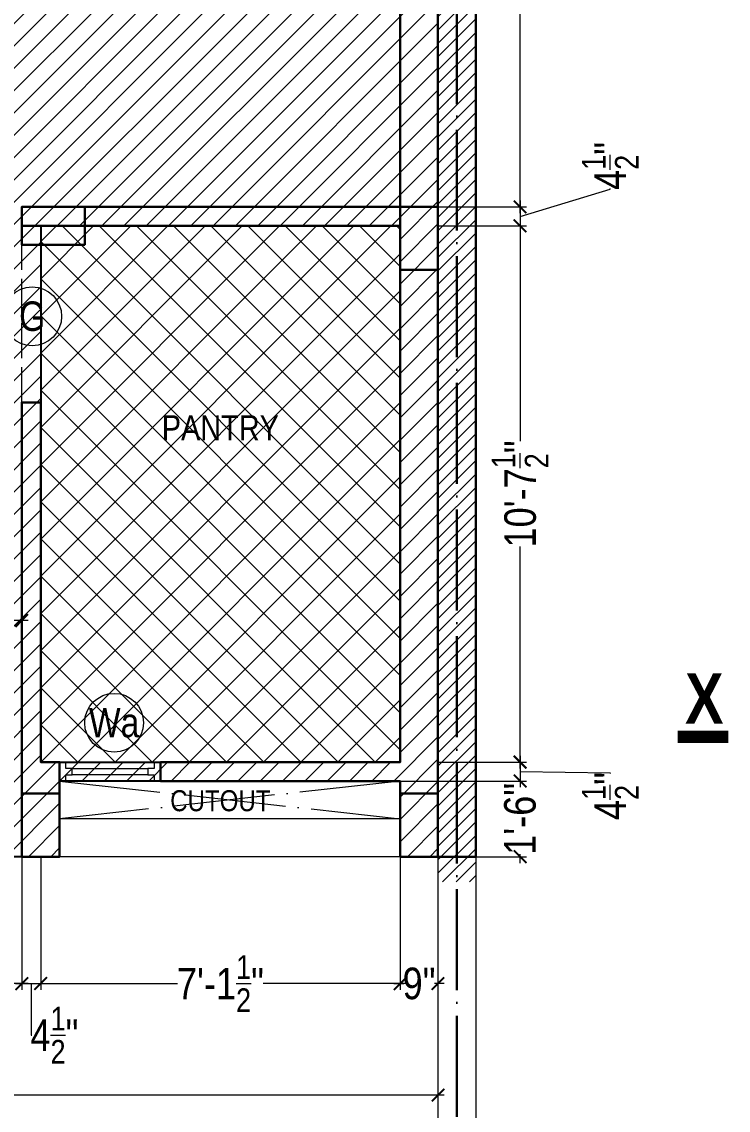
# Model space of a CAD drawing. Header units: millimetres. Extents: x 56222 to 154870, y -176352 to -121287.
# Drawn here: x 149369.6 to 149537.7, y -176092.2 to -175833.4 of the extents above; entities that cross this region are included whole.
import ezdxf

# ---------------------------------------------------------------- set-up
doc = ezdxf.new("R2010")
doc.units = ezdxf.units.MM
doc.header["$MEASUREMENT"] = 0
doc.header["$PDMODE"] = 35
doc.linetypes.add('ACAD_ISO02W100', pattern=[15, 12, -3])
doc.linetypes.add('ACAD_ISO04W100', pattern=[30, 24, -3, 0, -3])
doc.layers.get('Defpoints').update_dxf_attribs({"color": 220})
for name, color, linetype, lineweight in [('COLUMN', 1, 'Continuous', 30), ('FIRST FLOOR', 7, 'Continuous', 9), ('FIRST FLOOR ( DIM )', 250, 'Continuous', 9), ('FIRST FLOOR ( TEXT )', 7, 'Continuous', 9), ('FIRST FLOOR_( PLine )_', 251, 'Continuous', 30), ('GROUND FLOOR', 7, 'Continuous', 9), ('GROUND FLOOR  ( HATCH )', 251, 'Continuous', 9), ('GROUND FLOOR ( DW_RAIL )', 7, 'Continuous', 9), ('SECTION', 7, 'Continuous', 9), ('X_PLOT', 1, 'Continuous', 9), ('X~SLAB ( HATCH )', 251, 'Continuous', 9)]:
    doc.layers.add(name, color=color, linetype=linetype, lineweight=lineweight)
doc.layers.add('XX~SLAB ( PLINE )', color=251, linetype='Continuous', plot=False)
doc.styles.add("Cn_BT_0'-0", font='swissc.ttf')
doc.styles.add('Cn_BT_7', font='swissc.ttf', dxfattribs={"height": 7})
doc.styles.add('Cn_BT_7½', font='swissc.ttf', dxfattribs={"height": 7.5})
doc.styles.add('KATHA', font='swissc.ttf')
doc.dimstyles.new('Cn_BT_7½', dxfattribs={"dimtxt": 9, "dimasz": 3, "dimexe": 1.5, "dimexo": 0, "dimgap": 0.09, "dimtad": 0, "dimdec": 3, "dimzin": 3, "dimdsep": 46, "dimlunit": 4, "dimtxsty": 'Cn_BT_7½', "dimblk": 'ARCHTICK', "dimcen": 0.09, "dimdle": 1.5, "dimclrd": 251, "dimclre": 251, "dimclrt": 14, "dimadec": 0, "dimazin": 0, "dimtfac": 0.75, "dimtdec": 3, "dimtofl": 0, "dimtmove": 0, "dimatfit": 3, "dimfxl": 0, "dimtolj": 1, "dimtzin": 0, "dimlwd": 15, "dimlwe": 15, "dimarcsym": 0})

# ---------------------------------------------------------------- blocks, each defined once
blk = doc.blocks.new('_ArchTick')
at = {"color": 0, "linetype": 'ByBlock', "const_width": 0.15}
blk.add_lwpolyline([(-0.5, -0.5), (0.5, 0.5)], dxfattribs=at)
blk = doc.blocks.new('*D80')
at = {"layer": 'Defpoints', "color": 0, "transparency": 16777216}
for p in [(149468.643546152, -175881.9436803164), (149468.643546152, -176009.4436803164), (149488.1690364282, -176009.4436803164)]:
    blk.add_point(p, dxfattribs=at)
at = {"layer": 'FIRST FLOOR ( DIM )', "color": 251, "lineweight": 15, "transparency": 16777216}
for p, q in [((149488.1690364282, -175880.4436803164), (149488.1690364282, -175933.1604984982)), ((149468.643546152, -175881.9436803164), (149489.6690364282, -175881.9436803164)), ((149488.1690364282, -176010.9436803164), (149488.1690364282, -175958.2268621346)), ((149468.643546152, -176009.4436803164), (149489.6690364282, -176009.4436803164))]:
    blk.add_line(p, q, dxfattribs=at)
at = {"layer": 'FIRST FLOOR ( DIM )', "color": 251, "lineweight": 15, "transparency": 16777216, "xscale": 3, "yscale": 3, "zscale": 3}
for p, rotation in [((149488.1690364282, -175881.9436803164), 90), ((149488.1690364282, -176009.4436803164), 270)]:
    blk.add_blockref('_ArchTick', p, dxfattribs=dict(at, rotation=rotation))
at = {"layer": 'FIRST FLOOR ( DIM )', "color": 14, "transparency": 16777216, "insert": (149488.1690364282, -175945.6936803164), "char_height": 7.5, "attachment_point": 5, "rotation": 90, "style": 'Cn_BT_7½'}
blk.add_mtext('\\A1;10\'-7{\\H0.750000x;\\S1/2;}"', dxfattribs=at)
blk = doc.blocks.new('*D79')
at = {"layer": 'Defpoints', "color": 0, "transparency": 16777216}
for p in [(149468.6435461521, -175725.9436803164), (149468.643546152, -175877.4436803164), (149488.1690364282, -175877.4436803164)]:
    blk.add_point(p, dxfattribs=at)
at = {"layer": 'FIRST FLOOR ( DIM )', "color": 251, "lineweight": 15, "transparency": 16777216}
for p, q in [((149468.6435461521, -175725.9436803164), (149489.6690364282, -175725.9436803164)), ((149488.1690364282, -175724.4436803164), (149488.1690364282, -175789.1604984982)), ((149488.1690364282, -175878.9436803164), (149488.1690364282, -175814.2268621346)), ((149468.643546152, -175877.4436803164), (149489.6690364282, -175877.4436803164))]:
    blk.add_line(p, q, dxfattribs=at)
at = {"layer": 'FIRST FLOOR ( DIM )', "color": 251, "lineweight": 15, "transparency": 16777216, "xscale": 3, "yscale": 3, "zscale": 3}
for p, rotation in [((149488.1690364282, -175725.9436803164), 90), ((149488.1690364282, -175877.4436803164), 270)]:
    blk.add_blockref('_ArchTick', p, dxfattribs=dict(at, rotation=rotation))
at = {"layer": 'FIRST FLOOR ( DIM )', "color": 14, "transparency": 16777216, "insert": (149488.1690364282, -175801.6936803164), "char_height": 7.5, "attachment_point": 5, "rotation": 90, "style": 'Cn_BT_7½'}
blk.add_mtext('\\A1;12\'-7{\\H0.750000x;\\S1/2;}"', dxfattribs=at)
blk = doc.blocks.new('*D77')
at = {"layer": 'Defpoints', "color": 0, "transparency": 16777216}
for p in [(149369.643546152, -175975.7981006133), (149327.643546152, -175980.1542264929), (149369.643546152, -175980.1542264929)]:
    blk.add_point(p, dxfattribs=at)
at = {"layer": 'FIRST FLOOR ( DIM )', "color": 251, "lineweight": 15, "transparency": 16777216}
for p, q in [((149327.643546152, -175980.1542264929), (149327.643546152, -175974.2981006133)), ((149369.643546152, -175980.1542264929), (149369.643546152, -175974.2981006133)), ((149326.143546152, -175975.7981006133), (149340.0916955027, -175975.7981006133)), ((149371.143546152, -175975.7981006133), (149357.1953968014, -175975.7981006133))]:
    blk.add_line(p, q, dxfattribs=at)
at = {"layer": 'FIRST FLOOR ( DIM )', "color": 251, "lineweight": 15, "transparency": 16777216, "xscale": 3, "yscale": 3, "zscale": 3, "rotation": 180}
blk.add_blockref('_ArchTick', (149327.643546152, -175975.7981006133), dxfattribs=at)
at = {"layer": 'FIRST FLOOR ( DIM )', "color": 251, "lineweight": 15, "transparency": 16777216, "xscale": 3, "yscale": 3, "zscale": 3}
blk.add_blockref('_ArchTick', (149369.643546152, -175975.7981006133), dxfattribs=at)
at = {"layer": 'FIRST FLOOR ( DIM )', "color": 14, "transparency": 16777216, "insert": (149348.643546152, -175975.7981006133), "char_height": 7.5, "attachment_point": 5, "style": 'Cn_BT_7½'}
blk.add_mtext('\\A1;3\'-6"', dxfattribs=at)
blk = doc.blocks.new('*D73')
at = {"layer": 'Defpoints', "color": 0, "transparency": 16777216}
for p in [(149369.643546152, -176031.9436803164), (149374.143546152, -176031.9436803164), (149374.143546152, -176062.1161390302)]:
    blk.add_point(p, dxfattribs=at)
at = {"layer": 'FIRST FLOOR ( DIM )', "color": 251, "lineweight": 15, "transparency": 16777216}
for p, q in [((149369.643546152, -176031.9436803164), (149369.643546152, -176063.6161390302)), ((149374.143546152, -176031.9436803164), (149374.143546152, -176063.6161390302)), ((149368.143546152, -176062.1161390302), (149375.643546152, -176062.1161390302)), ((149371.893546152, -176062.1161390302), (149371.8635526845, -176074.3758707309)), ((149371.8635526845, -176074.3758707309), (149372.0435526845, -176074.3758707309))]:
    blk.add_line(p, q, dxfattribs=at)
at = {"layer": 'FIRST FLOOR ( DIM )', "color": 251, "lineweight": 15, "transparency": 16777216, "xscale": 3, "yscale": 3, "zscale": 3, "rotation": 180}
blk.add_blockref('_ArchTick', (149369.643546152, -176062.1161390302), dxfattribs=at)
at = {"layer": 'FIRST FLOOR ( DIM )', "color": 251, "lineweight": 15, "transparency": 16777216, "xscale": 3, "yscale": 3, "zscale": 3}
blk.add_blockref('_ArchTick', (149374.143546152, -176062.1161390302), dxfattribs=at)
at = {"layer": 'FIRST FLOOR ( DIM )', "color": 14, "transparency": 16777216, "insert": (149377.4127734638, -176074.3758707309), "char_height": 7.5, "attachment_point": 5, "style": 'Cn_BT_7½'}
blk.add_mtext('\\A1;4{\\H0.750000x;\\S1/2;}"', dxfattribs=at)
blk = doc.blocks.new('*D72')
at = {"layer": 'Defpoints', "color": 0, "transparency": 16777216}
for p in [(149374.143546152, -176031.9436803164), (149459.643546152, -176031.9436803164), (149459.643546152, -176062.1161390302)]:
    blk.add_point(p, dxfattribs=at)
at = {"layer": 'FIRST FLOOR ( DIM )', "color": 251, "lineweight": 15, "transparency": 16777216}
for p, q in [((149374.143546152, -176031.9436803164), (149374.143546152, -176063.6161390302)), ((149459.643546152, -176031.9436803164), (149459.643546152, -176063.6161390302)), ((149372.643546152, -176062.1161390302), (149406.6931565416, -176062.1161390302)), ((149461.143546152, -176062.1161390302), (149427.0939357624, -176062.1161390302))]:
    blk.add_line(p, q, dxfattribs=at)
at = {"layer": 'FIRST FLOOR ( DIM )', "color": 251, "lineweight": 15, "transparency": 16777216, "xscale": 3, "yscale": 3, "zscale": 3, "rotation": 180}
blk.add_blockref('_ArchTick', (149374.143546152, -176062.1161390302), dxfattribs=at)
at = {"layer": 'FIRST FLOOR ( DIM )', "color": 251, "lineweight": 15, "transparency": 16777216, "xscale": 3, "yscale": 3, "zscale": 3}
blk.add_blockref('_ArchTick', (149459.643546152, -176062.1161390302), dxfattribs=at)
at = {"layer": 'FIRST FLOOR ( DIM )', "color": 14, "transparency": 16777216, "insert": (149416.893546152, -176062.1161390302), "char_height": 7.5, "attachment_point": 5, "style": 'Cn_BT_7½'}
blk.add_mtext('\\A1;7\'-1{\\H0.750000x;\\S1/2;}"', dxfattribs=at)
blk = doc.blocks.new('*D71')
at = {"layer": 'Defpoints', "color": 0, "transparency": 16777216}
for p in [(149459.643546152, -176031.9436803164), (149468.643546152, -176031.9436803164), (149468.643546152, -176062.1161390302)]:
    blk.add_point(p, dxfattribs=at)
at = {"layer": 'FIRST FLOOR ( DIM )', "color": 251, "lineweight": 15, "transparency": 16777216}
for p, q in [((149459.643546152, -176031.9436803164), (149459.643546152, -176063.6161390302)), ((149468.643546152, -176031.9436803164), (149468.643546152, -176063.6161390302)), ((149458.143546152, -176062.1161390302), (149460.4886110871, -176062.1161390302)), ((149470.143546152, -176062.1161390302), (149467.798481217, -176062.1161390302))]:
    blk.add_line(p, q, dxfattribs=at)
at = {"layer": 'FIRST FLOOR ( DIM )', "color": 251, "lineweight": 15, "transparency": 16777216, "xscale": 3, "yscale": 3, "zscale": 3, "rotation": 180}
blk.add_blockref('_ArchTick', (149459.643546152, -176062.1161390302), dxfattribs=at)
at = {"layer": 'FIRST FLOOR ( DIM )', "color": 251, "lineweight": 15, "transparency": 16777216, "xscale": 3, "yscale": 3, "zscale": 3}
blk.add_blockref('_ArchTick', (149468.643546152, -176062.1161390302), dxfattribs=at)
at = {"layer": 'FIRST FLOOR ( DIM )', "color": 14, "transparency": 16777216, "insert": (149464.143546152, -176062.1161390302), "char_height": 7.5, "attachment_point": 5, "style": 'Cn_BT_7½'}
blk.add_mtext('\\A1;9"', dxfattribs=at)
blk = doc.blocks.new('*D65')
at = {"layer": 'Defpoints', "color": 0, "transparency": 16777216}
for p in [(149231.643546152, -176031.9436803164), (149369.643546152, -176031.9436803166), (149369.643546152, -176062.1161390302)]:
    blk.add_point(p, dxfattribs=at)
at = {"layer": 'FIRST FLOOR ( DIM )', "color": 251, "lineweight": 15, "transparency": 16777216}
for p, q in [((149231.643546152, -176031.9436803164), (149231.643546152, -176063.6161390302)), ((149369.643546152, -176031.9436803166), (149369.643546152, -176063.6161390302)), ((149230.143546152, -176062.1161390302), (149289.7832539442, -176062.1161390302)), ((149371.143546152, -176062.1161390302), (149311.5038383598, -176062.1161390302))]:
    blk.add_line(p, q, dxfattribs=at)
at = {"layer": 'FIRST FLOOR ( DIM )', "color": 251, "lineweight": 15, "transparency": 16777216, "xscale": 3, "yscale": 3, "zscale": 3, "rotation": 180}
blk.add_blockref('_ArchTick', (149231.643546152, -176062.1161390302), dxfattribs=at)
at = {"layer": 'FIRST FLOOR ( DIM )', "color": 251, "lineweight": 15, "transparency": 16777216, "xscale": 3, "yscale": 3, "zscale": 3}
blk.add_blockref('_ArchTick', (149369.643546152, -176062.1161390302), dxfattribs=at)
at = {"layer": 'FIRST FLOOR ( DIM )', "color": 14, "transparency": 16777216, "insert": (149300.643546152, -176062.1161390302), "char_height": 7.5, "attachment_point": 5, "style": 'Cn_BT_7½'}
blk.add_mtext('\\A1;11\'-6"', dxfattribs=at)
blk = doc.blocks.new('*D48')
at = {"layer": 'Defpoints', "color": 0, "transparency": 16777216}
for p in [(149068.143546152, -176043.9436803166), (149468.6435325229, -176043.9436803166), (149468.6435325229, -176088.6002288882)]:
    blk.add_point(p, dxfattribs=at)
at = {"layer": 'FIRST FLOOR ( DIM )', "color": 251, "lineweight": 15, "transparency": 16777216}
for p, q in [((149068.143546152, -176043.9436803166), (149068.143546152, -176090.1002288882)), ((149468.6435325229, -176043.9436803166), (149468.6435325229, -176090.1002288882)), ((149066.643546152, -176088.6002288882), (149255.685032844, -176088.6002288882)), ((149470.1435325229, -176088.6002288882), (149281.102045831, -176088.6002288882))]:
    blk.add_line(p, q, dxfattribs=at)
at = {"layer": 'FIRST FLOOR ( DIM )', "color": 251, "lineweight": 15, "transparency": 16777216, "xscale": 3, "yscale": 3, "zscale": 3, "rotation": 180}
blk.add_blockref('_ArchTick', (149068.143546152, -176088.6002288882), dxfattribs=at)
at = {"layer": 'FIRST FLOOR ( DIM )', "color": 251, "lineweight": 15, "transparency": 16777216, "xscale": 3, "yscale": 3, "zscale": 3}
blk.add_blockref('_ArchTick', (149468.6435325229, -176088.6002288882), dxfattribs=at)
at = {"layer": 'FIRST FLOOR ( DIM )', "color": 14, "transparency": 16777216, "insert": (149268.3935393375, -176088.6002288882), "char_height": 7.5, "attachment_point": 5, "style": 'Cn_BT_7½'}
blk.add_mtext('\\A1;33\'-4{\\H0.750000x;\\S1/2;}"', dxfattribs=at)
blk = doc.blocks.new('*D46')
at = {"layer": 'Defpoints', "color": 0, "transparency": 16777216}
for p in [(149468.643546152, -175877.4436803164), (149477.6435351034, -175881.9436803164), (149488.1690364282, -175881.9436803164)]:
    blk.add_point(p, dxfattribs=at)
at = {"layer": 'FIRST FLOOR ( DIM )', "color": 251, "lineweight": 15, "transparency": 16777216}
for p, q in [((149488.1690364282, -175879.6936803164), (149509.6120721425, -175873.2607696021)), ((149509.6120721425, -175873.2607696021), (149509.6120721425, -175873.0807696021)), ((149488.1690364282, -175875.9436803164), (149488.1690364282, -175883.4436803164)), ((149468.643546152, -175877.4436803164), (149489.6690364282, -175877.4436803164)), ((149477.6435351034, -175881.9436803164), (149489.6690364282, -175881.9436803164))]:
    blk.add_line(p, q, dxfattribs=at)
at = {"layer": 'FIRST FLOOR ( DIM )', "color": 251, "lineweight": 15, "transparency": 16777216, "xscale": 3, "yscale": 3, "zscale": 3}
for p, rotation in [((149488.1690364282, -175877.4436803164), 90), ((149488.1690364282, -175881.9436803164), 270)]:
    blk.add_blockref('_ArchTick', p, dxfattribs=dict(at, rotation=rotation))
at = {"layer": 'FIRST FLOOR ( DIM )', "color": 14, "transparency": 16777216, "insert": (149509.6120721425, -175867.7115488228), "char_height": 7.5, "attachment_point": 5, "rotation": 90, "style": 'Cn_BT_7½'}
blk.add_mtext('\\A1;4{\\H0.750000x;\\S1/2;}"', dxfattribs=at)
blk = doc.blocks.new('*D45')
at = {"layer": 'Defpoints', "color": 0, "transparency": 16777216}
for p in [(149468.643546152, -176009.4436803164), (149459.643546152, -176013.9436803164), (149488.1690364282, -176013.9436803164)]:
    blk.add_point(p, dxfattribs=at)
at = {"layer": 'FIRST FLOOR ( DIM )', "color": 251, "lineweight": 15, "transparency": 16777216}
for p, q in [((149488.1690364282, -176007.9436803164), (149488.1690364282, -176015.4436803164)), ((149468.643546152, -176009.4436803164), (149489.6690364282, -176009.4436803164)), ((149488.1690364282, -176011.6936803164), (149509.6120721425, -176011.9628095888)), ((149509.6120721425, -176011.9628095888), (149509.6120721425, -176012.1428095888)), ((149459.643546152, -176013.9436803164), (149489.6690364282, -176013.9436803164))]:
    blk.add_line(p, q, dxfattribs=at)
at = {"layer": 'FIRST FLOOR ( DIM )', "color": 251, "lineweight": 15, "transparency": 16777216, "xscale": 3, "yscale": 3, "zscale": 3}
for p, rotation in [((149488.1690364282, -176009.4436803164), 90), ((149488.1690364282, -176013.9436803164), 270)]:
    blk.add_blockref('_ArchTick', p, dxfattribs=dict(at, rotation=rotation))
at = {"layer": 'FIRST FLOOR ( DIM )', "color": 14, "transparency": 16777216, "insert": (149509.6120721425, -176017.512030368), "char_height": 7.5, "attachment_point": 5, "rotation": 90, "style": 'Cn_BT_7½'}
blk.add_mtext('\\A1;4{\\H0.750000x;\\S1/2;}"', dxfattribs=at)
blk = doc.blocks.new('*D44')
at = {"layer": 'Defpoints', "color": 0, "transparency": 16777216}
for p in [(149459.643546152, -176013.9436803164), (149477.6435461521, -176031.943691365), (149488.1690364282, -176031.943691365)]:
    blk.add_point(p, dxfattribs=at)
at = {"layer": 'FIRST FLOOR ( DIM )', "color": 251, "lineweight": 15, "transparency": 16777216}
for p, q in [((149488.1690364282, -176012.4436803164), (149488.1690364282, -176014.5671598667)), ((149459.643546152, -176013.9436803164), (149489.6690364282, -176013.9436803164)), ((149477.6435461521, -176031.943691365), (149489.6690364282, -176031.943691365)), ((149488.1690364282, -176033.443691365), (149488.1690364282, -176031.3202118147))]:
    blk.add_line(p, q, dxfattribs=at)
at = {"layer": 'FIRST FLOOR ( DIM )', "color": 251, "lineweight": 15, "transparency": 16777216, "xscale": 3, "yscale": 3, "zscale": 3}
for p, rotation in [((149488.1690364282, -176013.9436803164), 90), ((149488.1690364282, -176031.943691365), 270)]:
    blk.add_blockref('_ArchTick', p, dxfattribs=dict(at, rotation=rotation))
at = {"layer": 'FIRST FLOOR ( DIM )', "color": 14, "transparency": 16777216, "insert": (149488.1690364282, -176022.9436858406), "char_height": 7.5, "attachment_point": 5, "rotation": 90, "style": 'Cn_BT_7½'}
blk.add_mtext('\\A1;1\'-6"', dxfattribs=at)

msp = doc.modelspace()

# ---------------------------------------------------------------- hatches: boundary and pattern name
at = {"layer": 'GROUND FLOOR  ( HATCH )'}
h = msp.add_hatch(dxfattribs=at)
h.set_pattern_fill('ANSI31', color=6, scale=18, style=0)
h.set_pattern_definition([(45, (32936.95759704552, -13418.76929442576), (-1.590990257669732, 1.590990257669732), [])])
h.paths.add_polyline_path([(149477.6435351034, -175694.4436803164), (149468.643546152, -175694.4436803164), (149468.643546152, -176037.943691365), (149477.6435351034, -176037.943691365)])
at = {"layer": 'X~SLAB ( HATCH )'}
h = msp.add_hatch(dxfattribs=at)
h.set_pattern_fill('ANSI31', color=256, scale=30, style=0)
h.set_pattern_definition([(45, (149063.6435461521, -176031.943691365), (-2.651650429449553, 2.651650429449553), [])])
h.paths.add_polyline_path([(149063.6435461521, -175721.4436803164), (149468.6435325229, -175721.4436803164), (149468.6435325229, -176031.943691365), (149459.643546152, -176031.943691365), (149459.643546152, -176013.9436803165), (149378.6435325229, -176013.9436803165), (149378.6435325229, -176031.9436803164), (149063.6435461521, -176031.9436803164)])
h.paths.add_polyline_path([(149231.643546152, -175926.9436913649), (149273.643546152, -175926.943691365), (149273.6435461521, -175980.9436913649), (149327.6435461521, -175980.943691365), (149327.643546152, -176022.9436913648), (149231.6435461521, -176022.9436913648)], flags=16)
h.paths.add_polyline_path([(149374.143546152, -176009.4436803164), (149459.643546152, -176009.4436803164), (149459.643546152, -175881.9436803164), (149374.143546152, -175881.9436803164)], flags=16)
h = msp.add_hatch(dxfattribs=at)
h.set_pattern_fill('ANSI37', color=6, scale=50, style=0)
h.set_pattern_definition([(45, (149374.143546152, -176009.4436803164), (-4.419417382415921, 4.419417382415922), []), (135, (149374.143546152, -176009.4436803164), (-4.419417382415922, -4.419417382415921), [])])
h.paths.add_polyline_path([(149374.143546152, -176009.4436803164), (149459.643546152, -176009.4436803164), (149459.643546152, -175881.9436803164), (149374.143546152, -175881.9436803164)])

# ---------------------------------------------------------------- linework, layer by layer
at = {"layer": 'COLUMN'}
for points in [[(149384.6435461521, -175877.4436803164), (149384.6435461521, -175886.4436803164), (149369.6435461521, -175886.4436803164), (149369.6435461521, -175877.4436803164)], [(149459.643546152, -175877.4436803164), (149468.643546152, -175877.4436803164), (149468.643546152, -175892.4436803164), (149459.643546152, -175892.4436803164)], [(149369.6435325229, -176016.943691365), (149378.6435325229, -176016.943691365), (149378.6435325229, -176031.943691365), (149369.6435325229, -176031.943691365)], [(149459.6435461521, -176016.9436803164), (149468.6435461521, -176016.9436803164), (149468.6435461521, -176031.9436803164), (149459.6435461521, -176031.9436803164)]]:
    msp.add_lwpolyline(points, close=True, dxfattribs=at)
at = {"layer": 'FIRST FLOOR'}
for p, q in [((149468.643546152, -175721.4436803164), (149468.6435461521, -176031.9436803164)), ((149459.643546152, -175725.9436803164), (149459.643546152, -175877.4436803164)), ((149369.6435461521, -175877.4436803164), (149369.6435461521, -175881.9436803164)), ((149369.6435461521, -175877.4436803164), (149459.643546152, -175877.4436803164)), ((149369.6435461521, -175881.9436803164), (149459.643546152, -175881.9436803164)), ((149459.643546152, -175881.9436803164), (149459.643546152, -176009.4436803164)), ((149369.643546152, -175923.9436803164), (149374.143546152, -175923.9436803164)), ((149374.143546152, -175923.9436803164), (149374.143546152, -176009.4436803164)), ((149374.143546152, -176009.4436803164), (149459.643546152, -176009.4436803164)), ((149378.6435325229, -176013.9436803162), (149378.6435325229, -176009.4436803162)), ((149378.6435325229, -176013.9436803165), (149378.6435325229, -176009.4436803162)), ((149402.6435325229, -176009.4436803164), (149402.6435325229, -176013.9436803164)), ((149378.6435325229, -176013.9436803164), (149459.643546152, -176013.9436803164)), ((149459.643546152, -176013.9436803164), (149459.643546152, -176031.9436803164)), ((149459.643546152, -176022.9436803164), (149378.6435461523, -176022.9436803164)), ((149468.643546152, -176031.9436803164), (149068.1435461521, -176031.9436803164))]:
    msp.add_line(p, q, dxfattribs=at)
at = {"layer": 'FIRST FLOOR', "linetype": 'ACAD_ISO02W100', "ltscale": 0.7}
msp.add_lwpolyline([(149374.143546152, -175923.9436803164), (149369.6435461521, -175923.9436803164), (149369.6435461521, -175886.4436803164), (149374.143546152, -175886.4436803164)], close=True, dxfattribs=at)
at = {"layer": 'FIRST FLOOR ( DIM )', "color": 5}
for centre in [(149372.1290559703, -175903.4804031593), (149391.6118268865, -176000.0997524002)]:
    msp.add_circle(centre, 7, dxfattribs=at)
at = {"layer": 'FIRST FLOOR_( PLine )_'}
for points in [[(149468.643546152, -175721.4436803164), (149423.643546152, -175721.4436803164), (149423.643546152, -175725.9436803164), (149459.643546152, -175725.9436803164), (149459.643546152, -175877.4436803164), (149369.6435461521, -175877.4436803164), (149369.6435461521, -175881.9436803164), (149459.643546152, -175881.9436803164), (149459.643546152, -176009.4436803164), (149402.6435325229, -176009.4436803164), (149402.6435325229, -176013.9436803164), (149459.643546152, -176013.9436803164), (149459.643546152, -176031.9436803164), (149468.6435461521, -176031.9436803164)], [(149374.143546152, -175923.9436803164), (149369.6435461521, -175923.9436803164), (149369.643546152, -176031.9436803164), (149374.143546152, -176031.9436803164), (149378.6435325229, -176031.943691365), (149378.6435325229, -176013.9436803165), (149378.6435325229, -176009.4436803162), (149374.143546152, -176009.4436803164)]]:
    msp.add_lwpolyline(points, close=True, dxfattribs=at)
at = {"layer": 'GROUND FLOOR'}
for p, q in [((149468.6435325229, -175648.3948171525), (149468.6435325229, -176169.3276276354)), ((149477.643546152, -175648.3948171525), (149477.6435461521, -176169.3276276354)), ((149468.643546152, -176031.9436803164), (149468.643546152, -176169.3276276354))]:
    msp.add_line(p, q, dxfattribs=at)
at = {"layer": 'GROUND FLOOR', "color": 1, "linetype": 'ACAD_ISO04W100'}
for p, q in [((149473.1435461521, -175648.3948171525), (149473.1435461521, -176031.9436803164)), ((149378.6435461521, -176013.9436803165), (149459.6435461521, -176022.9436803164)), ((149459.643546152, -176013.9436803165), (149378.6435461521, -176022.9436803164))]:
    msp.add_line(p, q, dxfattribs=at)
at = {"layer": 'GROUND FLOOR', "color": 6, "lineweight": 30}
msp.add_lwpolyline([(149477.6435351034, -175688.4436803164), (149468.643546152, -175688.4436803164), (149468.643546152, -176031.943691365), (149477.6435351034, -176031.943691365)], close=True, dxfattribs=at)
at = {"layer": 'GROUND FLOOR ( DW_RAIL )'}
msp.add_lwpolyline([(149402.6435325229, -176009.4436803166), (149401.1435325229, -176009.4436803166), (149401.1435325229, -176010.9436803166), (149399.6435325229, -176010.9436803166), (149399.6435325229, -176012.4436803167), (149381.6435325229, -176012.4436803165), (149381.6435325229, -176010.9436803165), (149380.1435325229, -176010.9436803165), (149380.1435325229, -176009.4436803164), (149378.6435325229, -176009.4436803165), (149378.6435325229, -176013.9436803164), (149380.1435325229, -176013.9436803164), (149380.1435325229, -176012.4436803162), (149381.6435325229, -176012.4436803165), (149381.6435325229, -176010.9436803165), (149399.6435325229, -176010.9436803167), (149399.6435325229, -176012.4436803167), (149401.1435325229, -176012.4436803167), (149401.1435325229, -176013.9436803166), (149402.6435325229, -176013.9436803166), (149402.6435325229, -176009.4436803166), (149378.6435325229, -176009.4436803164), (149378.6435325229, -176013.9436803164), (149402.6435325229, -176013.9436803166)], close=True, dxfattribs=at)
at = {"layer": 'SECTION', "color": 5}
msp.add_lwpolyline([(148949.816072272, -176001.9436803164, 12, 12, 0), (148949.816072272, -176004.9436803164, 0, 0, 0), (149531.6781711463, -176004.9436803164, 12, 12, 0), (149531.6781711463, -176001.9436803164, 12, 12, 0)], format="xyseb", dxfattribs=at)
at = {"layer": 'X_PLOT', "linetype": 'ACAD_ISO04W100', "lineweight": 30}
msp.add_line((149473.1435378173, -175648.3948171525), (149473.1435378174, -176169.3276276354), dxfattribs=at)
at = {"layer": 'XX~SLAB ( PLINE )'}
msp.add_lwpolyline([(149063.6435461521, -175721.4436803164), (149468.6435325229, -175721.4436803164), (149468.6435325229, -176031.943691365), (149459.643546152, -176031.943691365), (149459.643546152, -176013.9436803165), (149378.6435325229, -176013.9436803165), (149378.6435325229, -176031.9436803164), (149063.6435461521, -176031.9436803164)], close=True, dxfattribs=at)
at = {"layer": 'XX~SLAB ( PLINE )', "color": 5}
msp.add_lwpolyline([(149374.143546152, -176009.4436803164), (149459.643546152, -176009.4436803164), (149459.643546152, -175881.9436803164), (149374.143546152, -175881.9436803164)], close=True, dxfattribs=at)

# ---------------------------------------------------------------- texts
at = {"layer": 'FIRST FLOOR ( DIM )', "color": 5, "char_height": 7, "attachment_point": 5, "style": 'Cn_BT_7'}
for s, insert in [('G', (149372.1290559703, -175903.4804031593)), ('Wa', (149391.6118268865, -176000.0997524002))]:
    msp.add_mtext(s, dxfattribs=dict(at, insert=insert))
at = {"layer": 'FIRST FLOOR ( TEXT )', "insert": (149416.8808209097, -175929.9651544678), "char_height": 6, "attachment_point": 5, "style": 'KATHA'}
msp.add_mtext('PANTRY', dxfattribs=at)
at = {"layer": 'FIRST FLOOR ( TEXT )', "color": 1, "insert": (149416.8808209097, -176018.6644806022), "char_height": 5, "attachment_point": 5, "style": "Cn_BT_0'-0"}
msp.add_mtext('CUTOUT', dxfattribs=at)
at = {"layer": 'SECTION', "color": 5, "insert": (149527.4018181029, -176000.3050244371), "char_height": 12, "attachment_point": 7, "line_spacing_factor": 1.157142857142857, "style": "Cn_BT_0'-0"}
msp.add_mtext('{\\fSwis721 Cn BT|b1|i0|c0|p34;X}', dxfattribs=at)

# ---------------------------------------------------------------- dimensions: what is measured, and where the dimension line sits
at = {"layer": 'FIRST FLOOR ( DIM )'}
for base, p1, p2, picture, middle in [((149488.1690364282, -175877.4436803164), (149468.6435461521, -175725.9436803164), (149468.643546152, -175877.4436803164), '*D79', (149488.1690364282, -175801.6936803164)), ((149488.1690364282, -176009.4436803164), (149468.643546152, -175881.9436803164), (149468.643546152, -176009.4436803164), '*D80', (149488.1690364282, -175945.6936803164))]:
    dim = msp.add_linear_dim(base=base, p1=p1, p2=p2, angle=90, dimstyle='Cn_BT_7½', dxfattribs=at)
    dim.commit()
    dim.dimension.update_dxf_attribs({"geometry": picture, "text_midpoint": middle})
for base, p1, p2, picture, middle in [((149488.1690364282, -175881.9436803164), (149468.643546152, -175877.4436803164), (149477.6435351034, -175881.9436803164), '*D46', (149509.6120721425, -175872.9907696021)), ((149488.1690364282, -176031.943691365), (149459.643546152, -176013.9436803164), (149477.6435461521, -176031.943691365), '*D44', (149488.1690364282, -176022.9436858406))]:
    dim = msp.add_linear_dim(base=base, p1=p1, p2=p2, angle=90, dimstyle='Cn_BT_7½', override={"dimtmove": 1}, dxfattribs=at)
    dim.commit()
    dim.dimension.update_dxf_attribs({"geometry": picture, "text_midpoint": middle})
for base, p1, p2, picture, middle in [((149369.643546152, -175975.7981006133), (149327.643546152, -175980.1542264929), (149369.643546152, -175980.1542264929), '*D77', (149348.643546152, -175975.7981006133)), ((149468.6435325229, -176088.6002288882), (149068.143546152, -176043.9436803166), (149468.6435325229, -176043.9436803166), '*D48', (149268.3935393375, -176088.6002288882))]:
    dim = msp.add_linear_dim(base=base, p1=p1, p2=p2, dimstyle='Cn_BT_7½', dxfattribs=at)
    dim.commit()
    dim.dimension.update_dxf_attribs({"geometry": picture, "text_midpoint": middle})
dim = msp.add_linear_dim(base=(149488.1690364282, -176013.9436803164), p1=(149468.643546152, -176009.4436803164), p2=(149459.643546152, -176013.9436803164), angle=90, dimstyle='Cn_BT_7½', override={"dimtmove": 1}, dxfattribs=at)
dim.commit()
dim.dimension.update_dxf_attribs({"geometry": '*D45', "text_midpoint": (149509.6120721425, -176012.2328095887), "dimtype": 160})
for base, p1, p2, picture, middle in [((149369.643546152, -176062.1161390302), (149231.643546152, -176031.9436803164), (149369.643546152, -176031.9436803166), '*D65', (149300.643546152, -176062.1161390302)), ((149459.643546152, -176062.1161390302), (149374.143546152, -176031.9436803164), (149459.643546152, -176031.9436803164), '*D72', (149416.893546152, -176062.1161390302)), ((149468.643546152, -176062.1161390302), (149459.643546152, -176031.9436803164), (149468.643546152, -176031.9436803164), '*D71', (149464.143546152, -176062.1161390302))]:
    dim = msp.add_linear_dim(base=base, p1=p1, p2=p2, dimstyle='Cn_BT_7½', override={"dimtmove": 1}, dxfattribs=at)
    dim.commit()
    dim.dimension.update_dxf_attribs({"geometry": picture, "text_midpoint": middle})
dim = msp.add_linear_dim(base=(149374.143546152, -176062.1161390302), p1=(149369.643546152, -176031.9436803164), p2=(149374.143546152, -176031.9436803164), dimstyle='Cn_BT_7½', override={"dimtmove": 1}, dxfattribs=at)
dim.commit()
dim.dimension.update_dxf_attribs({"geometry": '*D73', "text_midpoint": (149372.1335526845, -176074.3758707309), "dimtype": 160})

doc.saveas('drawing.dxf')
